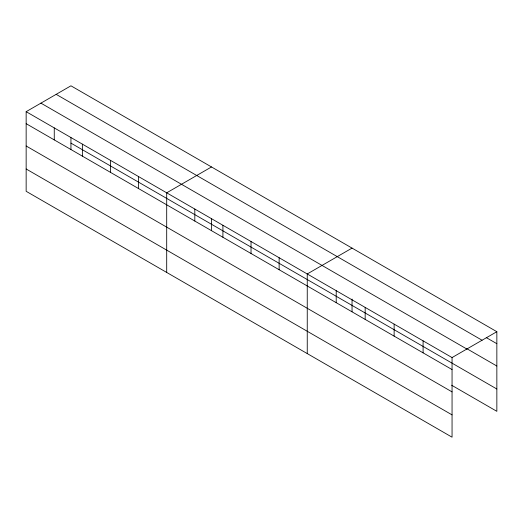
<?xml version="1.0" encoding="UTF-8"?>
<svg xmlns="http://www.w3.org/2000/svg" width="523" height="523" viewBox="0 0 523 523"><rect width="100%" height="100%" fill="white"/><g stroke="black" fill="none" stroke-linecap="round" stroke-linejoin="round"><path stroke-width="0.78" d="M26.15 111.674L452.055 357.569L452.055 437.189L26.15 191.294L26.15 111.674L70.945 85.811L496.85 331.706L496.85 411.326L451.643 385.229M211.495 166.955L166.7 192.817L166.7 272.437M352.044 248.105L307.249 273.96L307.249 353.587M452.055 357.569L496.85 331.706M486.253 337.583L496.85 343.703M56.164 94.343L482.069 340.238M466.477 348.481L496.85 366.022M40.931 103.136L466.836 349.031M70.945 143.119L496.85 389.014M26.15 123.67L452.055 369.565M26.15 145.989L452.055 391.884M26.15 168.981L452.055 414.876M423.094 340.846L423.094 352.842M394.133 324.123L394.133 336.126M365.172 307.406L365.172 319.403M352.044 299.064L352.044 311.78M336.211 290.683L336.211 302.68M279.138 257.734L279.138 269.731M251.027 241.508L251.027 253.505M222.916 225.276L222.916 237.272M211.495 218.712L211.495 230.636M194.811 209.05L194.811 221.046M138.588 176.591L138.588 188.587M110.477 160.358L110.477 172.361M82.373 144.132L82.373 156.129M70.945 137.569L70.945 149.493M54.261 127.9L54.261 139.903"/></g></svg>
